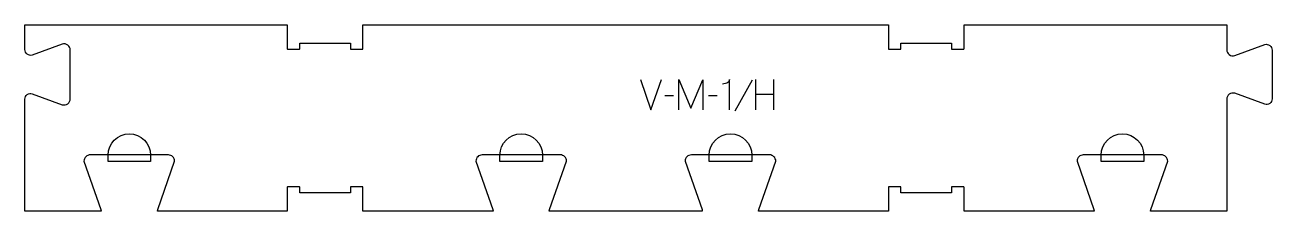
# Model space of a CAD drawing. Header units: millimetres. Extents: x -613 to 632, y -98 to 88.
import ezdxf

# ---------------------------------------------------------------- set-up
doc = ezdxf.new("R2010")
doc.units = ezdxf.units.MM
for name, color, linetype, true_color in [('1_ANYTOOL_1MMDEEP_LABELS_S', 2, 'Continuous', 0xffff00), ('4_ANYTOOL_CUTTHROUGH_OUTSI', 5, 'Continuous', 0x0000ff), ('5_ANYTOOL_HALF_MILL_9MM_IN', 3, 'Continuous', 0x00ff00)]:
    doc.layers.add(name, color=color, linetype=linetype, true_color=true_color)

msp = doc.modelspace()

# ---------------------------------------------------------------- linework, layer by layer
at = {"layer": '1_ANYTOOL_1MMDEEP_LABELS_S'}
for p, q in [((112.8, 32.5), (95.6, 1.7)), ((116.2, 33), (116.2, 3)), ((134.5, 3), (134.5, 33)), ((34.4, 16.9), (25.6, 16.8)), ((77.9, 16.9), (69.1, 16.8)), ((134.5, 18.3), (116.2, 18.3))]:
    msp.add_line(p, q, dxfattribs=at)
for points in [[(1.3, 33), (11.7, 3), (22.2, 33)], [(39.6, 3), (39.6, 33), (51.6, 4.6), (63.6, 32.8), (63.6, 3)], [(90, 3), (90, 33), (89.8, 31.9), (89.2, 30.9), (88.5, 30.2), (87.4, 29.6), (83.1, 28.6)]]:
    msp.add_lwpolyline(points, dxfattribs=at)
at = {"layer": '4_ANYTOOL_CUTTHROUGH_OUTSI'}
msp.add_lwpolyline([(-576, 68.4), (-605.8, 57.4, -0.501977), (-613.1, 63), (-613.1, 87.5), (-351.3, 87.5), (-351.3, 63.8, 0.414214), (-351.1, 63.5), (-339.1, 63.5, 0.414214), (-338.8, 63.8), (-338.8, 69.5), (-288.3, 69.5), (-288.3, 63.8, 0.414214), (-288.1, 63.5), (-276.1, 63.5, 0.414214), (-275.8, 63.8), (-275.8, 87.5), (248.8, 87.5), (248.8, 63.8, 0.414214), (249, 63.5), (261, 63.5, 0.414214), (261.3, 63.8), (261.3, 69.5), (311.8, 69.5), (311.8, 63.8, 0.414214), (312, 63.5), (324, 63.5, 0.414214), (324.3, 63.8), (324.3, 87.5), (586.5, 87.5), (586.5, 63, 0.502397), (594.6, 57, 0.015604), (594.6, 57), (624.4, 68, -0.501976), (631.7, 62.5), (631.7, 13.9, -0.501971), (624.4, 8.4), (594.6, 19.4, 0.015608), (594.6, 19.4, 0.502397), (586.5, 13.5), (586.5, -98), (510.4, -98), (510.7, -96.6), (527.6, -48.3), (527.6, -48.2, 0.414214), (521.3, -42), (443.3, -42, 0.414214), (437.1, -48.2), (437.1, -48.3), (454, -96.6), (454.2, -98), (324.3, -98), (324.3, -74.2, 0.414214), (324, -74), (312, -74, 0.414214), (311.8, -74.2), (311.8, -80), (261.3, -80), (261.3, -74.2, 0.414214), (261, -74), (249, -74, 0.414214), (248.8, -74.2), (248.8, -98), (119.2, -98), (119.5, -96.6), (136.4, -48.3), (136.4, -48.2, 0.414214), (130.1, -42), (52.1, -42, 0.414214), (45.9, -48.2), (45.9, -48.3), (62.8, -96.6), (63, -98), (-89.7, -98), (-89.4, -96.6), (-72.5, -48.3), (-72.5, -48.2, 0.414214), (-78.8, -42), (-156.8, -42, 0.414214), (-163, -48.2), (-163, -48.3), (-146.1, -96.6), (-145.9, -98), (-275.8, -98), (-275.8, -74.2, 0.414214), (-276.1, -74), (-288.1, -74, 0.414214), (-288.3, -74.2), (-288.3, -80), (-338.8, -80), (-338.8, -74.2, 0.414214), (-339.1, -74), (-351.1, -74, 0.414214), (-351.3, -74.2), (-351.3, -98), (-480.8, -98), (-480.6, -96.6), (-463.7, -48.3), (-463.7, -48.2, 0.414214), (-469.9, -42), (-547.9, -42, 0.414214), (-554.2, -48.2), (-554.2, -48.3), (-537.3, -96.6), (-537.1, -98), (-613.1, -98), (-613.1, 13.5, -0.501976), (-605.8, 19), (-576, 8, 0.015611), (-576, 8, 0.502397), (-567.9, 13.9), (-567.9, 62.5, 0.502397), (-576, 68.4, 0.015604)], format="xyb", close=True, dxfattribs=at)
at = {"layer": '5_ANYTOOL_HALF_MILL_9MM_IN'}
for points in [[(-530.2, -42.2, -1), (-487.7, -42.2), (-487.7, -48.5), (-530.2, -48.5)], [(-139, -42.2, -1), (-96.5, -42.2), (-96.5, -48.5), (-139, -48.5)], [(69.9, -42.2, -1), (112.4, -42.2), (112.4, -48.5), (69.9, -48.5)], [(461.1, -42.2, -1), (503.6, -42.2), (503.6, -48.5), (461.1, -48.5)]]:
    msp.add_lwpolyline(points, format="xyb", close=True, dxfattribs=at)

doc.saveas('drawing.dxf')
